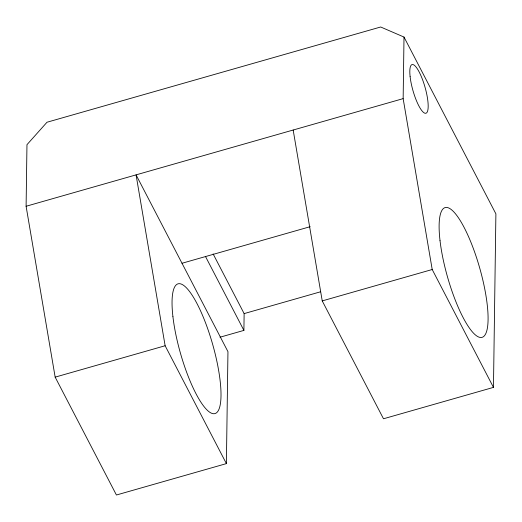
<?xml version="1.0" encoding="UTF-8"?>
<svg xmlns="http://www.w3.org/2000/svg" width="522" height="522" viewBox="0 0 522 522"><rect width="100%" height="100%" fill="white"/><g stroke="black" fill="none" stroke-linecap="round" stroke-linejoin="round"><path stroke-width="0.78" d="M226.391 463.614L165.135 345.747L136.066 174.87L227.957 351.671L226.391 463.614L116.426 495.006L55.162 377.138L26.1 206.262L26.968 144.685L47 122.239L380.682 26.994L404.008 37.062L495.9 213.857L493.466 387.383L383.494 418.774L322.237 300.907L293.168 130.024M219.984 337.219L243.898 330.393L244.133 313.605L213.133 253.946M493.466 387.383L432.209 269.515L403.147 98.632L404.008 37.062M26.1 206.262L403.147 98.632M182.008 263.271L310.192 226.678M244.133 313.605L320.638 291.765M55.162 377.138L165.135 345.747M322.237 300.907L432.209 269.515M205.427 256.367L243.898 330.393M410.109 76.571A25.297 6.264 74.1 0 0 425.463 113.3A25.297 6.264 74.1 0 0 421.45 76.878A25.297 6.264 74.1 0 0 410.109 76.571M440 240.433A67.449 16.704 74.1 0 0 481.101 337.493A67.449 16.704 74.1 0 0 469.761 239.487A67.449 16.704 74.1 0 0 440 240.433M172.926 316.671A67.449 16.704 74.1 0 0 214.027 413.731A67.449 16.704 74.1 0 0 202.686 315.725A67.449 16.704 74.1 0 0 172.926 316.671"/></g></svg>
